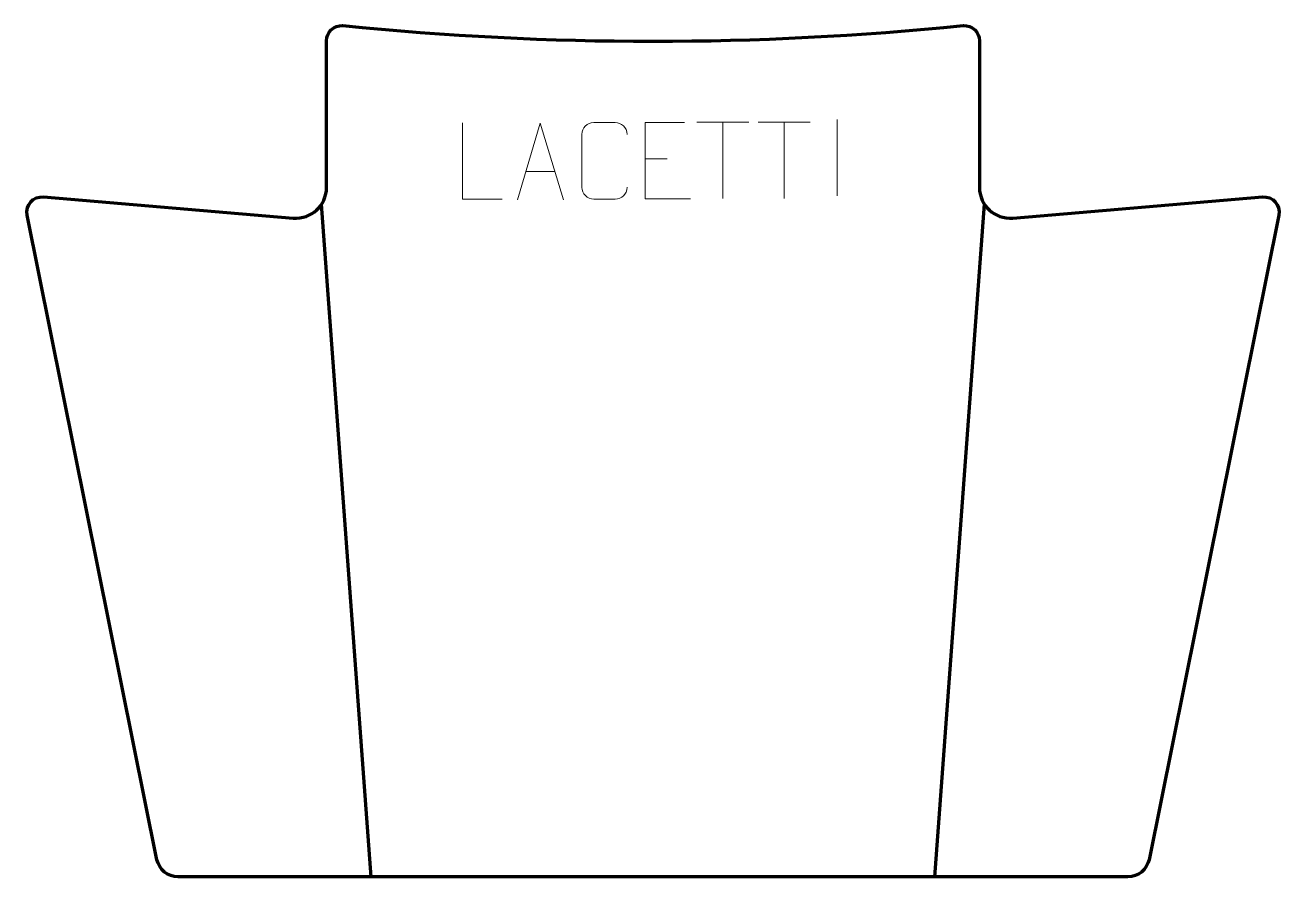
# Model space of a CAD drawing. Header units: millimetres. Extents: x -205 to 717, y -659 to 139.
# Drawn here: x -204.9 to 204.9, y -139 to 139.1 of the extents above.
import ezdxf

# ---------------------------------------------------------------- set-up
doc = ezdxf.new("R2010")
doc.units = ezdxf.units.MM
doc.header["$MEASUREMENT"] = 0
for name, color, linetype in [('layer 1', 7, 'Continuous'), ('layer 2', 7, 'Continuous'), ('layer 3', 7, 'Continuous')]:
    doc.layers.add(name, color=color, linetype=linetype)

msp = doc.modelspace()

# ---------------------------------------------------------------- linework, layer by layer
at = {"layer": 'layer 1', "color": 250, "lineweight": 9}
for points, knots in [([(-49.2501, 82.2899), (-49.2501, 82.2899), (-62.1992, 82.2899), (-62.1992, 82.2899), (-62.1992, 82.2899), (-62.1992, 82.2899), (-62.1992, 107.2435), (-62.1992, 107.2435)], [0, 0, 0, 0, 0.33333333, 0.33333333, 0.33333333, 0.33333333, 1, 1, 1, 1]), ([(-44.1699, 82.1367), (-44.1699, 82.1367), (-36.7989, 107.0902), (-36.7989, 107.0902), (-36.7989, 107.0902), (-36.7989, 107.0902), (-29.229, 82.1367), (-29.229, 82.1367)], [0, 0, 0, 0, 0.33333333, 0.33333333, 0.33333333, 0.33333333, 1, 1, 1, 1]), ([(-8.3996, 86.1664), (-8.5394, 83.843), (-10.2166, 82.3634), (-12.3643, 82.3526), (-12.3643, 82.3526), (-14.6962, 82.353), (-17.0281, 82.353), (-19.3596, 82.3526), (-19.3596, 82.3526), (-21.2846, 82.2472), (-23.2567, 84.1317), (-23.2455, 86.149), (-23.2455, 86.149), (-23.2451, 91.9191), (-23.2451, 97.6888), (-23.2455, 103.4581), (-23.2455, 103.4581), (-23.2413, 105.5962), (-21.4946, 107.3154), (-19.3422, 107.3019), (-19.3422, 107.3019), (-17.0165, 107.3019), (-14.6904, 107.3019), (-12.3643, 107.3019), (-12.3643, 107.3019), (-10.4177, 107.3374), (-8.4263, 105.8459), (-8.3996, 103.4083)], [0, 0, 0, 0, 0.125, 0.125, 0.125, 0.125, 0.25, 0.25, 0.25, 0.25, 0.375, 0.375, 0.375, 0.375, 0.5, 0.5, 0.5, 0.5, 0.625, 0.625, 0.625, 0.625, 0.75, 0.75, 0.75, 0.75, 1, 1, 1, 1]), ([(10.2921, 107.3398), (10.2921, 107.3398), (-2.5818, 107.3398), (-2.5818, 107.3398), (-2.5818, 107.3398), (-2.5818, 107.3398), (-2.5818, 82.3862), (-2.5818, 82.3862), (-2.5818, 82.3862), (-2.5818, 82.3862), (12.284, 82.3862), (12.284, 82.3862)], [0, 0, 0, 0, 0.25, 0.25, 0.25, 0.25, 0.5, 0.5, 0.5, 0.5, 1, 1, 1, 1])]:
    msp.add_open_spline(points, degree=3, knots=knots, dxfattribs=at)
for points in [[(14.3105, 107.432), (14.3105, 107.432), (31.2977, 107.432), (31.2977, 107.432)], [(22.8043, 82.502), (22.8043, 82.502), (22.8043, 107.4555), (22.8043, 107.4555)], [(34.3105, 107.432), (34.3105, 107.432), (51.2977, 107.432), (51.2977, 107.432)], [(42.8043, 82.502), (42.8043, 82.502), (42.8043, 107.4555), (42.8043, 107.4555)], [(60.0575, 108.3125), (60.0575, 108.3125), (60.0575, 83.3384), (60.0575, 83.3384)], [(-2.5818, 95.4601), (-2.5818, 95.4601), (4.5863, 95.4601), (4.5863, 95.4601)], [(-41.4473, 91.3861), (-41.4473, 91.3861), (-31.9516, 91.3861), (-31.9516, 91.3861)]]:
    msp.add_open_spline(points, degree=3, dxfattribs=at)
at = {"layer": 'layer 2', "color": 12, "lineweight": 200}
msp.add_open_spline([(154.9992, -138.9999), (158.3315, -138.9999), (161.2024, -136.6475), (161.8611, -133.3762), (161.8611, -133.3762), (161.8611, -133.3762), (204.235, 77.0676), (204.235, 77.0676), (204.235, 77.0676), (204.894, 80.3382), (202.2333, 83.3265), (198.9126, 83.0456), (198.9126, 83.0456), (198.9126, 83.0456), (117.38, 76.1467), (117.38, 76.1467), (117.38, 76.1467), (111.5458, 75.6533), (106.5381, 80.2615), (106.5381, 86.124), (106.5381, 86.124), (106.5381, 86.124), (106.5381, 133.9937), (106.5381, 133.9937), (106.5381, 133.9937), (106.5381, 136.8576), (104.1431, 139.138), (101.286, 138.9935), (101.286, 138.9935), (33.7622, 132.1668), (-33.762, 132.1668), (-101.2861, 138.9935), (-101.2861, 138.9935), (-104.1425, 139.138), (-106.5379, 136.8576), (-106.5379, 133.9937), (-106.5379, 133.9937), (-106.5379, 133.9937), (-106.5379, 86.124), (-106.5379, 86.124), (-106.5379, 86.124), (-106.5379, 80.2615), (-111.5459, 75.6533), (-117.3802, 76.1467), (-117.3802, 76.1467), (-117.3802, 76.1467), (-198.9128, 83.0456), (-198.9128, 83.0456), (-198.9128, 83.0456), (-202.2331, 83.3265), (-204.8938, 80.3382), (-204.2351, 77.0676), (-204.2351, 77.0676), (-204.2351, 77.0676), (-161.8609, -133.3762), (-161.8609, -133.3762), (-161.8609, -133.3762), (-161.2022, -136.6475), (-158.3317, -138.9999), (-154.999, -138.9999), (-154.999, -138.9999), (-154.999, -138.9999), (154.9992, -138.9999), (154.9992, -138.9999)], degree=3, knots=[0, 0, 0, 0, 0.05882353, 0.05882353, 0.05882353, 0.05882353, 0.11764706, 0.11764706, 0.11764706, 0.11764706, 0.17647059, 0.17647059, 0.17647059, 0.17647059, 0.23529412, 0.23529412, 0.23529412, 0.23529412, 0.29411765, 0.29411765, 0.29411765, 0.29411765, 0.35294118, 0.35294118, 0.35294118, 0.35294118, 0.41176471, 0.41176471, 0.41176471, 0.41176471, 0.47058824, 0.47058824, 0.47058824, 0.47058824, 0.52941176, 0.52941176, 0.52941176, 0.52941176, 0.58823529, 0.58823529, 0.58823529, 0.58823529, 0.64705882, 0.64705882, 0.64705882, 0.64705882, 0.70588235, 0.70588235, 0.70588235, 0.70588235, 0.76470588, 0.76470588, 0.76470588, 0.76470588, 0.82352941, 0.82352941, 0.82352941, 0.82352941, 0.88235294, 0.88235294, 0.88235294, 0.88235294, 1, 1, 1, 1], dxfattribs=at)
at = {"layer": 'layer 3', "color": 142, "lineweight": 200}
for points in [[(-91.9992, -138.9999), (-91.9992, -138.9999), (-108.1433, 80.6793), (-108.1433, 80.6793)], [(91.9994, -138.9999), (91.9994, -138.9999), (108.1436, 80.6793), (108.1436, 80.6793)]]:
    msp.add_open_spline(points, degree=3, dxfattribs=at)

doc.saveas('drawing.dxf')
